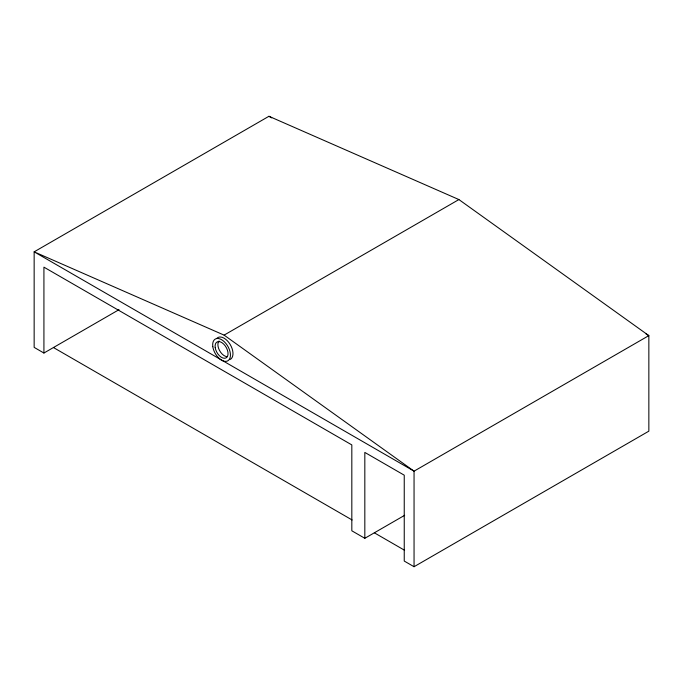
<?xml version="1.0" encoding="UTF-8"?>
<svg xmlns="http://www.w3.org/2000/svg" width="683" height="683" viewBox="0 0 683 683"><rect width="100%" height="100%" fill="white"/><g stroke="black" fill="none" stroke-linecap="round" stroke-linejoin="round"><path stroke-width="1.02" d="M43.925 353.034L43.925 267.155L351.822 444.915L351.822 530.793L364.824 538.298L364.824 452.419L404.242 475.18L404.242 561.059L414.052 566.719L648.85 431.161L648.85 335.618L458.899 199.564L268.948 116.281L34.15 251.839L34.15 347.382L43.925 353.034L119.047 309.655M646.084 334.021L648.85 335.618L414.052 471.168L34.15 251.839L224.101 335.122L458.899 199.564M364.824 538.298L404.66 515.306M268.948 116.281L271.714 117.877M53.445 347.536L352.121 519.976M374.344 532.808L404.592 550.276M224.101 335.122L414.052 471.168L414.052 566.719M216.818 338.384A12.567 7.257 60 0 1 230.094 344.343A12.567 7.257 60 0 1 229.821 359.608M227.097 356.654A9.144 5.276 60 0 1 219.405 350.259A9.144 5.276 60 0 1 219.055 340.979M212.814 346.674A12.567 7.257 60 0 0 227.285 361.076A12.567 7.257 60 0 0 224.587 342.029A12.567 7.257 60 0 0 212.814 346.674M215.196 347.553A9.144 5.276 60 0 0 225.731 358.046A9.144 5.276 60 0 0 223.768 344.172A9.144 5.276 60 0 0 215.196 347.553"/></g></svg>
